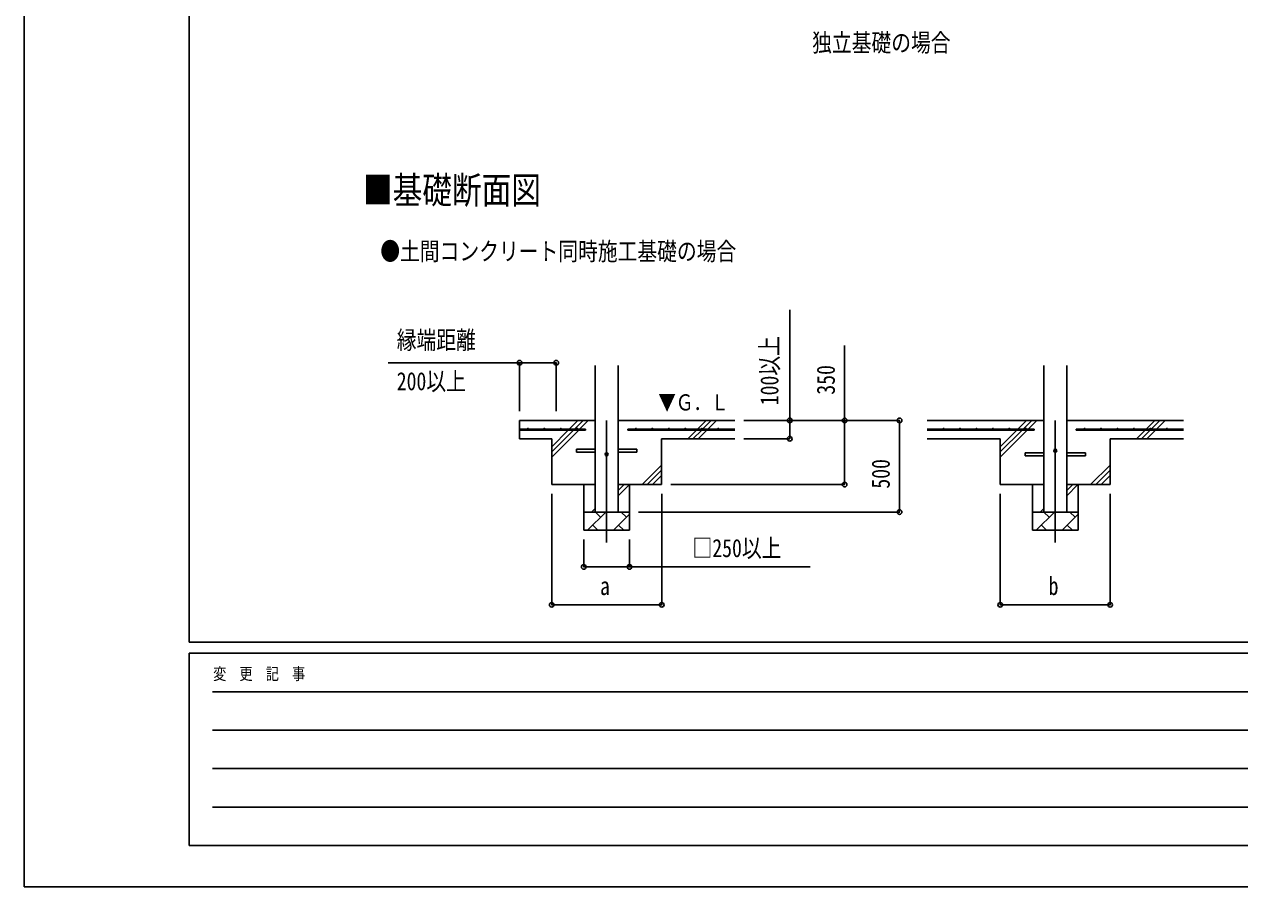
# Model space of a CAD drawing. Units: millimetres, scale not verified. Extents: x -12615 to 12615, y -8910 to 8910.
# Drawn here: x -12615 to -5978, y -8910 to -4200 of the extents above; entities that cross this region are included whole.
import ezdxf
from ezdxf.enums import TextEntityAlignment as Align

# ---------------------------------------------------------------- set-up
doc = ezdxf.new("R2010")
doc.units = ezdxf.units.MM
doc.header["$LTSCALE"] = 40
for name, color, linetype in [('0-2_USER1', 3, 'Continuous'), ('0-4_YKK_12', 2, 'Continuous'), ('0-5_YKK_13', 4, 'Continuous'), ('0-6_YKK_A1', 4, 'Continuous'), ('0-7_YKK_D', 6, 'Continuous'), ('0-8_YKK_ZWAK', 7, 'Continuous')]:
    doc.layers.add(name, color=color, linetype=linetype)
doc.styles.add('ＭＳ ゴシック', font='')
doc.styles.get('ＭＳ ゴシック').set_extended_font_data('MS Gothic')

msp = doc.modelspace()

# ---------------------------------------------------------------- linework, layer by layer
at = {"layer": '0-4_YKK_12'}
for p, q in [((-9434.94, -6363.73), (-9434.94, -7029.68)), ((-6984.94, -6363.73), (-6984.94, -7029.68))]:
    msp.add_line(p, q, dxfattribs=at)
at = {"layer": '0-5_YKK_13'}
for p, q in [((-9599.94, -6520.73), (-9497.44, -6520.73)), ((-9599.94, -6536.73), (-9599.94, -6520.73)), ((-9599.94, -6536.73), (-9497.44, -6536.73)), ((-9372.44, -6520.73), (-9269.94, -6520.73)), ((-9372.44, -6536.73), (-9269.94, -6536.73)), ((-9269.94, -6520.73), (-9269.94, -6536.73)), ((-7149.94, -6540.73), (-7047.44, -6540.73)), ((-7149.94, -6556.73), (-7149.94, -6540.73)), ((-7149.94, -6556.73), (-7047.44, -6556.73)), ((-6922.44, -6540.73), (-6819.94, -6540.73)), ((-6922.44, -6556.73), (-6819.94, -6556.73)), ((-6819.94, -6540.73), (-6819.94, -6556.73))]:
    msp.add_line(p, q, dxfattribs=at)
for centre in [(-9434.94, -6548.73), (-6984.94, -6528.73)]:
    msp.add_circle(centre, 8, dxfattribs=at)
at = {"layer": '0-6_YKK_A1'}
for p, q in [((-9497.44, -6863.73), (-9497.44, -6063.73)), ((-9372.44, -6063.73), (-9372.44, -6863.73)), ((-7047.44, -6863.73), (-7047.44, -6063.73)), ((-6922.44, -6063.73), (-6922.44, -6863.73)), ((-9497.44, -6363.73), (-9909.94, -6363.73)), ((-9909.94, -6363.73), (-9909.94, -6463.73)), ((-9639.01, -6411.23), (-9591.51, -6363.73)), ((-9610.72, -6411.23), (-9563.22, -6363.73)), ((-9582.44, -6411.23), (-9534.94, -6363.73)), ((-8734.94, -6363.73), (-9372.44, -6363.73)), ((-8939.01, -6411.23), (-8891.51, -6363.73)), ((-8910.72, -6411.23), (-8863.22, -6363.73)), ((-8882.44, -6411.23), (-8834.94, -6363.73)), ((-7047.44, -6363.73), (-7684.94, -6363.73)), ((-7189.01, -6411.23), (-7141.51, -6363.73)), ((-7160.72, -6411.23), (-7113.22, -6363.73)), ((-7132.44, -6411.23), (-7084.94, -6363.73)), ((-6284.94, -6363.73), (-6922.44, -6363.73)), ((-6489.01, -6411.23), (-6441.51, -6363.73)), ((-6460.72, -6411.23), (-6413.22, -6363.73)), ((-6432.44, -6411.23), (-6384.94, -6363.73)), ((-9549.94, -6411.23), (-9909.94, -6411.23)), ((-9549.94, -6416.23), (-9909.94, -6416.23)), ((-9734.94, -6563.73), (-9587.44, -6416.23)), ((-9734.94, -6507.16), (-9644.01, -6416.23)), ((-9734.94, -6535.44), (-9615.72, -6416.23)), ((-9549.94, -6411.23), (-9549.94, -6416.23)), ((-9319.94, -6411.23), (-8734.94, -6411.23)), ((-9319.94, -6411.23), (-9319.94, -6416.23)), ((-9319.94, -6416.23), (-8734.94, -6416.23)), ((-8991.51, -6463.73), (-8944.01, -6416.23)), ((-8963.22, -6463.73), (-8915.72, -6416.23)), ((-8934.94, -6463.73), (-8887.44, -6416.23)), ((-7099.94, -6411.23), (-7684.94, -6411.23)), ((-7099.94, -6416.23), (-7684.94, -6416.23)), ((-7284.94, -6563.73), (-7137.44, -6416.23)), ((-7284.94, -6507.16), (-7194.01, -6416.23)), ((-7284.94, -6535.44), (-7165.72, -6416.23)), ((-7099.94, -6411.23), (-7099.94, -6416.23)), ((-6869.94, -6411.23), (-6284.94, -6411.23)), ((-6869.94, -6411.23), (-6869.94, -6416.23)), ((-6869.94, -6416.23), (-6284.94, -6416.23)), ((-6541.51, -6463.73), (-6494.01, -6416.23)), ((-6513.22, -6463.73), (-6465.72, -6416.23)), ((-6484.94, -6463.73), (-6437.44, -6416.23)), ((-9734.94, -6463.73), (-9909.94, -6463.73)), ((-9734.94, -6463.73), (-9734.94, -6713.73)), ((-8734.94, -6463.73), (-9134.94, -6463.73)), ((-9134.94, -6463.73), (-9134.94, -6713.73)), ((-7284.94, -6463.73), (-7684.94, -6463.73)), ((-7284.94, -6463.73), (-7284.94, -6713.73)), ((-6684.94, -6463.73), (-6684.94, -6713.73)), ((-6684.94, -6463.73), (-6284.94, -6463.73)), ((-9241.51, -6713.73), (-9134.94, -6607.16)), ((-9213.22, -6713.73), (-9134.94, -6635.44)), ((-6791.51, -6713.73), (-6684.94, -6607.16)), ((-6763.22, -6713.73), (-6684.94, -6635.44)), ((-9184.94, -6713.73), (-9134.94, -6663.73)), ((-6734.94, -6713.73), (-6684.94, -6663.73)), ((-9497.44, -6713.73), (-9734.94, -6713.73)), ((-9559.94, -6713.73), (-9559.94, -6963.73)), ((-9372.44, -6775.4), (-9310.77, -6713.73)), ((-9372.44, -6747.11), (-9339.06, -6713.73)), ((-9134.94, -6713.73), (-9372.44, -6713.73)), ((-9309.94, -6713.73), (-9309.94, -6963.73)), ((-7047.44, -6713.73), (-7284.94, -6713.73)), ((-7109.94, -6713.73), (-7109.94, -6963.73)), ((-6922.44, -6775.4), (-6860.77, -6713.73)), ((-6922.44, -6747.11), (-6889.06, -6713.73)), ((-6684.94, -6713.73), (-6922.44, -6713.73)), ((-6859.94, -6713.73), (-6859.94, -6963.73)), ((-9309.94, -6863.73), (-9559.94, -6863.73)), ((-9539.2, -6963.73), (-9439.2, -6863.73)), ((-9517.34, -6863.73), (-9497.44, -6843.83)), ((-9467.76, -6892.28), (-9496.31, -6863.73)), ((-9397.78, -6963.73), (-9309.94, -6875.89)), ((-9326.34, -6892.28), (-9354.89, -6863.73)), ((-6859.94, -6863.73), (-7109.94, -6863.73)), ((-7089.2, -6963.73), (-6989.2, -6863.73)), ((-7067.34, -6863.73), (-7047.44, -6843.83)), ((-7017.76, -6892.28), (-7046.31, -6863.73)), ((-6947.78, -6963.73), (-6859.94, -6875.89)), ((-6876.34, -6892.28), (-6904.89, -6863.73)), ((-9309.94, -6963.73), (-9559.94, -6963.73)), ((-9510.65, -6935.18), (-9482.1, -6963.73)), ((-9369.23, -6935.18), (-9340.68, -6963.73)), ((-6859.94, -6963.73), (-7109.94, -6963.73)), ((-7060.65, -6935.18), (-7032.1, -6963.73)), ((-6919.23, -6935.18), (-6890.68, -6963.73))]:
    msp.add_line(p, q, dxfattribs=at)
for centre in [(-9864.94, -6408.73), (-9774.94, -6408.73), (-9684.94, -6408.73), (-9594.94, -6408.73), (-9274.94, -6408.73), (-9184.94, -6408.73), (-9094.94, -6408.73), (-9004.94, -6408.73), (-8914.94, -6408.73), (-8824.94, -6408.73), (-7594.94, -6408.73), (-7504.94, -6408.73), (-7414.94, -6408.73), (-7324.94, -6408.73), (-7234.94, -6408.73), (-7144.94, -6408.73), (-6824.94, -6408.73), (-6734.94, -6408.73), (-6644.94, -6408.73), (-6554.94, -6408.73), (-6464.94, -6408.73), (-6374.94, -6408.73)]:
    msp.add_circle(centre, 2.5, dxfattribs=at)
at = {"layer": '0-7_YKK_D'}
for p, q in [((-9909.94, -6048.47), (-10627.75, -6048.47)), ((-9909.94, -6313.73), (-9909.94, -6047.47)), ((-9909.94, -6048.47), (-9709.94, -6048.47)), ((-9709.94, -6313.73), (-9709.94, -6047.47)), ((-8684.94, -6363.73), (-8433.94, -6363.73)), ((-8684.94, -6363.73), (-7833.94, -6363.73)), ((-8684.94, -6363.73), (-8133.94, -6363.73)), ((-7834.94, -6863.73), (-7834.94, -6363.73)), ((-8684.94, -6463.73), (-8433.94, -6463.73)), ((-9734.94, -6763.73), (-9734.94, -7371.69)), ((-9133.94, -6763.73), (-9133.94, -7371.69)), ((-9084.94, -6713.73), (-8133.94, -6713.73)), ((-7284.94, -6763.73), (-7284.94, -7371.69)), ((-6684.94, -6763.73), (-6684.94, -7371.69)), ((-9259.94, -6863.73), (-7833.94, -6863.73)), ((-9559.94, -7013.73), (-9559.94, -7164.73)), ((-9309.94, -7013.73), (-9309.94, -7164.73)), ((-9734.94, -7370.69), (-9133.94, -7370.69)), ((-7284.94, -7370.69), (-6684.94, -7370.69))]:
    msp.add_line(p, q, dxfattribs=at)
for points in [[(-8434.94, -6463.73), (-8434.94, -6363.73), (-8434.94, -5759.13)], [(-8134.94, -6713.73), (-8134.94, -6363.73), (-8134.94, -5954.13)], [(-9559.94, -7163.73), (-9309.94, -7163.73), (-8322.61, -7163.73)]]:
    msp.add_lwpolyline(points, dxfattribs=at)
for centre in [(-9909.94, -6048.47), (-9709.94, -6048.47), (-8434.94, -6363.73), (-8134.94, -6363.73), (-7834.94, -6363.73), (-8434.94, -6463.73), (-8134.94, -6713.73), (-7834.94, -6863.73), (-9559.94, -7163.73), (-9309.94, -7163.73), (-9734.94, -7370.69), (-9133.94, -7370.69), (-7284.94, -7370.69), (-6684.94, -7370.69)]:
    msp.add_circle(centre, 12.75, dxfattribs=at)
at = {"layer": '0-8_YKK_ZWAK'}
for p, q in [((-11714.94, -7575), (-11714.94, 8325)), ((11685.06, -7575), (-11714.94, -7575)), ((-3914.94, -7635), (-11714.94, -7635)), ((-11714.94, -8685), (-11714.94, -7635)), ((-11587.44, -7845), (-4064.94, -7845)), ((-11587.44, -8055), (-4064.94, -8055)), ((-11587.44, -8265), (-4064.94, -8265)), ((-11587.44, -8475), (-4064.94, -8475)), ((-11714.94, -8685), (-3914.94, -8685))]:
    msp.add_line(p, q, dxfattribs=at)
msp.add_lwpolyline([(-12615, -8910), (12615, -8910), (12615, 8910), (-12615, 8910)], close=True, dxfattribs=at)

# ---------------------------------------------------------------- texts
at = {"layer": '0-2_USER1', "style": 'ＭＳ ゴシック', "width": 0.8}
for s, height, p in [('独立基礎の場合', 98.97, (-8312.55, -4379.43)), ('■基礎断面図', 148.5, (-10765.59, -5224.38)), ('●土間コンクリート同時施工基礎の場合', 98.97, (-10670.84, -5518.75))]:
    msp.add_text(s, height=height, dxfattribs=at).set_placement(p, align=Align.BOTTOM_LEFT)
at = {"layer": '0-6_YKK_A1', "style": 'ＭＳ ゴシック', "width": 0.8}
msp.add_text('▼Ｇ．Ｌ', height=87.98, dxfattribs=at).set_placement((-9152.79, -6335.28), align=Align.BOTTOM_LEFT)
at = {"layer": '0-7_YKK_D', "style": 'ＭＳ ゴシック', "width": 0.8}
for s, p in [('縁端距離', (-10581.14, -6003.47)), ('200以上', (-10581.14, -6228.47)), ('□250以上', (-8965.81, -7139.73)), ('b', (-7020.94, -7346.69)), ('a', (-9470.94, -7346.69))]:
    msp.add_text(s, height=98.97, dxfattribs=at).set_placement(p, align=Align.BOTTOM_LEFT)
for s, p in [('100以上', (-8466.94, -6280.73)), ('350', (-8158.94, -6222.93)), ('500', (-7858.94, -6736.13))]:
    msp.add_text(s, height=98.97, rotation=90, dxfattribs=at).set_placement(p, align=Align.BOTTOM_LEFT)
at = {"layer": '0-8_YKK_ZWAK', "style": 'ＭＳ ゴシック', "width": 0.8}
msp.add_text('変  更  記  事', height=65.98, dxfattribs=at).set_placement((-11583.93, -7800), align=Align.BOTTOM_LEFT)

doc.saveas('drawing.dxf')
